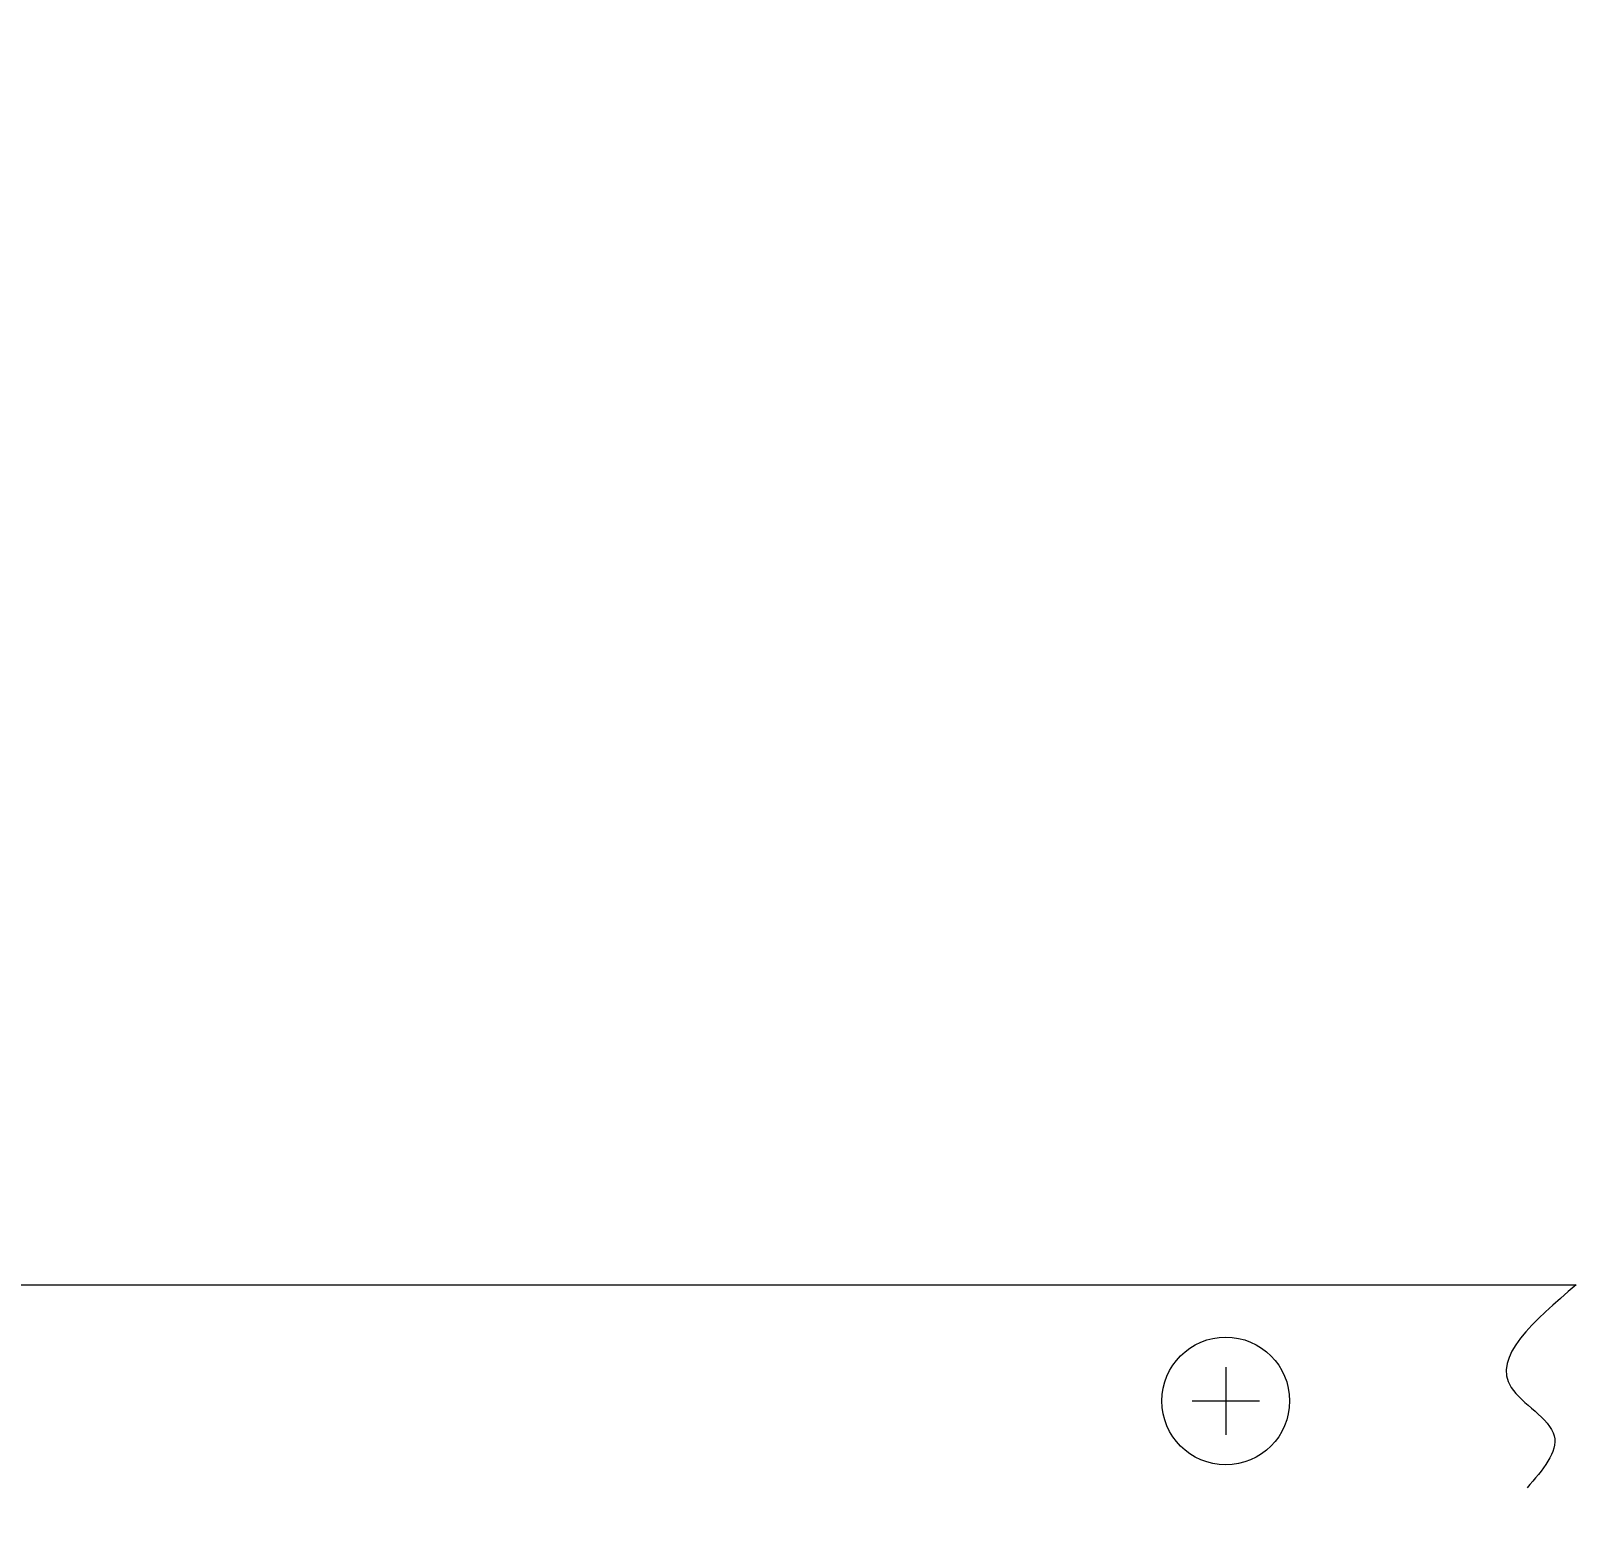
# Model space of a CAD drawing. Extents: x 1532 to 1650, y 120 to 288.
# Drawn here: x 1605.51 to 1623.94, y 270.58 to 288.26 of the extents above; entities that cross this region are included whole.
import ezdxf

# ---------------------------------------------------------------- set-up
doc = ezdxf.new("R2010")
doc.units = 0
doc.header["$MEASUREMENT"] = 0
doc.linetypes.add('CENTER', pattern=[2, 1.25, -0.25, 0.25, -0.25])
doc.layers.add('1D', color=4, linetype='Continuous')
doc.layers.add('标注', color=4, linetype='Continuous')

msp = doc.modelspace()

# ---------------------------------------------------------------- linework, layer by layer
at = {"lineweight": 0}
msp.add_line((1555.158, 273.2959), (1623.9367, 273.2959), dxfattribs=at)
msp.add_circle((1619.758, 271.9109), 0.762, dxfattribs=at)
at = {"layer": '1D', "linetype": 'CENTER', "lineweight": 0}
for p, q in [((1619.758, 272.3128), (1619.758, 271.5089)), ((1619.3561, 271.9109), (1620.1599, 271.9109))]:
    msp.add_line(p, q, dxfattribs=at)
at = {"layer": '标注', "lineweight": 0}
msp.add_open_spline([(1623.9367, 273.2959), (1623.4327, 272.8665, 0.013), (1622.6593, 272.2076, 0.033), (1623.9274, 271.5434, 0.0285), (1623.537, 271.0895, 0.0289), (1623.3516, 270.874, 0.0291)], degree=3, knots=[0, 0, 0, 0, 1.4475402, 2.2212144, 2.9204767, 2.9204767, 2.9204767, 2.9204767], dxfattribs=at)

doc.saveas('drawing.dxf')
